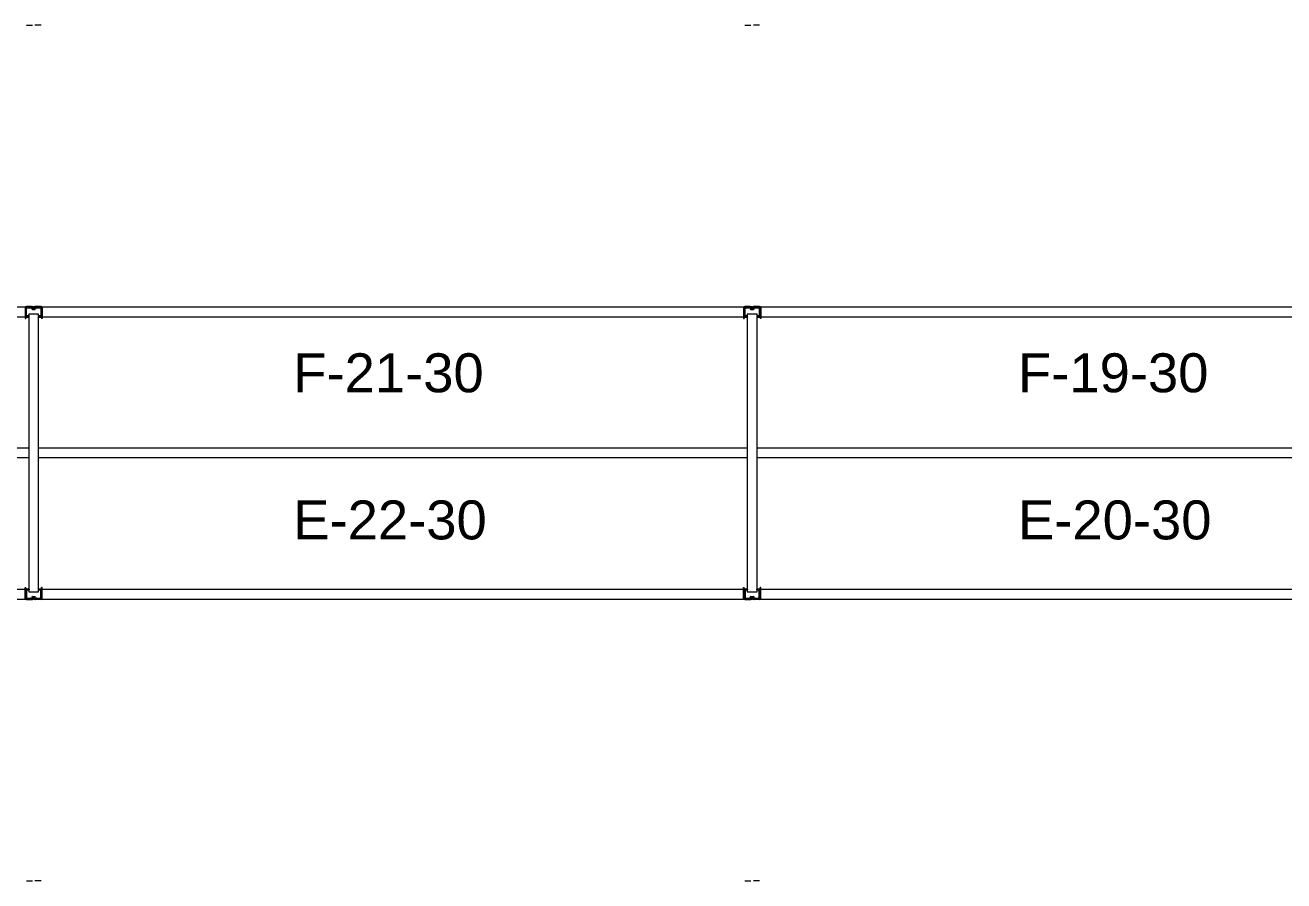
# Model space of a CAD drawing. Header units: inches. Extents: x 2743 to 10591, y -1604 to 5792.
# Drawn here: x 3122.3 to 3380.9, y -332.2 to -156.5 of the extents above; entities that cross this region are included whole.
import ezdxf

# ---------------------------------------------------------------- set-up
doc = ezdxf.new("R2010")
doc.units = ezdxf.units.IN
doc.header["$LTSCALE"] = 0.1875
doc.header["$MEASUREMENT"] = 0
for name, color, linetype, lineweight in [('22 Dimension', 7, 'Continuous', 5), ('32 Echelle', 160, 'Continuous', 15), ('33 Poutre', 30, 'Continuous', 15)]:
    doc.layers.add(name, color=color, linetype=linetype, lineweight=lineweight)
doc.styles.add('arial', font='')
doc.styles.get('arial').set_extended_font_data('Arial')

msp = doc.modelspace()

# ---------------------------------------------------------------- hatches: boundary and pattern name
at = {"layer": '32 Echelle'}
for points in [[(3123.08382, -216.52988), (3123.08382, -216.34238), (3122.89632, -216.34238)], [(3123.08382, -216.52988), (3123.08382, -216.34238), (3122.89632, -216.34238)], [(3125.08382, -216.52988), (3125.08382, -216.34238), (3125.27132, -216.34238)], [(3125.08382, -216.52988), (3125.08382, -216.34238), (3125.27132, -216.34238)], [(3270.70882, -216.52988), (3270.70882, -216.34238), (3270.52132, -216.34238)], [(3270.70882, -216.52988), (3270.70882, -216.34238), (3270.52132, -216.34238)], [(3272.70882, -216.52988), (3272.70882, -216.34238), (3272.89632, -216.34238)], [(3272.70882, -216.52988), (3272.70882, -216.34238), (3272.89632, -216.34238)], [(3123.08382, -272.15488), (3123.08382, -272.34238), (3122.89632, -272.34238)], [(3123.08382, -272.15488), (3123.08382, -272.34238), (3122.89632, -272.34238)], [(3125.08382, -272.15488), (3125.08382, -272.34238), (3125.27132, -272.34238)], [(3125.08382, -272.15488), (3125.08382, -272.34238), (3125.27132, -272.34238)], [(3270.70882, -272.15488), (3270.70882, -272.34238), (3270.52132, -272.34238)], [(3270.70882, -272.15488), (3270.70882, -272.34238), (3270.52132, -272.34238)], [(3272.70882, -272.15488), (3272.70882, -272.34238), (3272.89632, -272.34238)], [(3272.70882, -272.15488), (3272.70882, -272.34238), (3272.89632, -272.34238)]]:
    msp.add_hatch(color=256, dxfattribs=at).paths.add_polyline_path(points)

# ---------------------------------------------------------------- linework, layer by layer
at = {"layer": '22 Dimension'}
for p, q in [((3123.08382, -243.34238), (2977.45882, -243.34238)), ((3123.08382, -245.34238), (2977.45882, -245.34238)), ((3270.70882, -243.34238), (3125.08382, -243.34238)), ((3270.70882, -245.34238), (3125.08382, -245.34238)), ((3418.33382, -243.34238), (3272.70882, -243.34238)), ((3418.33382, -245.34238), (3272.70882, -245.34238))]:
    msp.add_line(p, q, dxfattribs=at)
at = {"layer": '32 Echelle', "linetype": 'Continuous', "lineweight": 25}
for p, q in [((3122.45886, -214.52613), (3122.45886, -216.15863)), ((3122.45886, -214.52613), (3122.45886, -216.15863)), ((3122.54886, -216.15863), (3122.54886, -214.52613)), ((3122.54886, -216.15863), (3122.54886, -214.52613)), ((3123.57145, -214.34238), (3122.64261, -214.34238)), ((3123.57145, -214.34238), (3122.64261, -214.34238)), ((3122.64261, -214.43238), (3123.57145, -214.43238)), ((3122.64261, -214.43238), (3123.57145, -214.43238)), ((3123.6611, -214.49872), (3123.70501, -214.64236)), ((3123.6611, -214.49872), (3123.70501, -214.64236)), ((3123.79108, -214.61604), (3123.74717, -214.47241)), ((3123.79108, -214.61604), (3123.74717, -214.47241)), ((3124.42047, -214.47241), (3124.37655, -214.61604)), ((3124.42047, -214.47241), (3124.37655, -214.61604)), ((3124.46262, -214.64236), (3124.50653, -214.49872)), ((3124.46262, -214.64236), (3124.50653, -214.49872)), ((3125.52502, -214.34238), (3124.59619, -214.34238)), ((3125.52502, -214.34238), (3124.59619, -214.34238)), ((3124.59619, -214.43238), (3125.52502, -214.43238)), ((3124.59619, -214.43238), (3125.52502, -214.43238)), ((3125.61877, -214.52613), (3125.61877, -216.15863)), ((3125.61877, -214.52613), (3125.61877, -216.15863)), ((3125.70877, -216.15863), (3125.70877, -214.52613)), ((3125.70877, -216.15863), (3125.70877, -214.52613)), ((3270.08386, -214.52613), (3270.08386, -216.15863)), ((3270.08386, -214.52613), (3270.08386, -216.15863)), ((3270.17386, -216.15863), (3270.17386, -214.52613)), ((3270.17386, -216.15863), (3270.17386, -214.52613)), ((3271.19645, -214.34238), (3270.26761, -214.34238)), ((3271.19645, -214.34238), (3270.26761, -214.34238)), ((3270.26761, -214.43238), (3271.19645, -214.43238)), ((3270.26761, -214.43238), (3271.19645, -214.43238)), ((3271.2861, -214.49872), (3271.33001, -214.64236)), ((3271.2861, -214.49872), (3271.33001, -214.64236)), ((3271.41608, -214.61604), (3271.37217, -214.47241)), ((3271.41608, -214.61604), (3271.37217, -214.47241)), ((3272.04547, -214.47241), (3272.00155, -214.61604)), ((3272.04547, -214.47241), (3272.00155, -214.61604)), ((3272.08762, -214.64236), (3272.13153, -214.49872)), ((3272.08762, -214.64236), (3272.13153, -214.49872)), ((3273.15002, -214.34238), (3272.22119, -214.34238)), ((3273.15002, -214.34238), (3272.22119, -214.34238)), ((3272.22119, -214.43238), (3273.15002, -214.43238)), ((3272.22119, -214.43238), (3273.15002, -214.43238)), ((3273.24377, -214.52613), (3273.24377, -216.15863)), ((3273.24377, -214.52613), (3273.24377, -216.15863)), ((3273.33377, -216.15863), (3273.33377, -214.52613)), ((3273.33377, -216.15863), (3273.33377, -214.52613)), ((3123.05886, -216.25238), (3122.64261, -216.25238)), ((3123.05886, -216.25238), (3122.64261, -216.25238)), ((3122.64261, -216.34238), (3123.05886, -216.34238)), ((3122.64261, -216.34238), (3123.05886, -216.34238)), ((3123.05886, -216.34238), (3123.05886, -216.25238)), ((3123.05886, -216.34238), (3123.05886, -216.25238)), ((3124.2869, -214.68238), (3123.88073, -214.68238)), ((3124.2869, -214.68238), (3123.88073, -214.68238)), ((3123.88073, -214.77238), (3124.2869, -214.77238)), ((3123.88073, -214.77238), (3124.2869, -214.77238)), ((3125.52502, -216.25238), (3125.10877, -216.25238)), ((3125.10877, -216.25238), (3125.10877, -216.34238)), ((3125.52502, -216.25238), (3125.10877, -216.25238)), ((3125.10877, -216.25238), (3125.10877, -216.34238)), ((3125.10877, -216.34238), (3125.52502, -216.34238)), ((3125.10877, -216.34238), (3125.52502, -216.34238)), ((3270.68386, -216.25238), (3270.26761, -216.25238)), ((3270.68386, -216.25238), (3270.26761, -216.25238)), ((3270.26761, -216.34238), (3270.68386, -216.34238)), ((3270.26761, -216.34238), (3270.68386, -216.34238)), ((3270.68386, -216.34238), (3270.68386, -216.25238)), ((3270.68386, -216.34238), (3270.68386, -216.25238)), ((3271.9119, -214.68238), (3271.50573, -214.68238)), ((3271.9119, -214.68238), (3271.50573, -214.68238)), ((3271.50573, -214.77238), (3271.9119, -214.77238)), ((3271.50573, -214.77238), (3271.9119, -214.77238)), ((3273.15002, -216.25238), (3272.73377, -216.25238)), ((3272.73377, -216.25238), (3272.73377, -216.34238)), ((3273.15002, -216.25238), (3272.73377, -216.25238)), ((3272.73377, -216.25238), (3272.73377, -216.34238)), ((3272.73377, -216.34238), (3273.15002, -216.34238)), ((3272.73377, -216.34238), (3273.15002, -216.34238)), ((3122.45886, -274.15863), (3122.45886, -272.52613)), ((3122.45886, -274.15863), (3122.45886, -272.52613)), ((3122.54886, -272.52613), (3122.54886, -274.15863)), ((3122.54886, -272.52613), (3122.54886, -274.15863)), ((3122.64261, -272.34238), (3123.05886, -272.34238)), ((3122.64261, -272.34238), (3123.05886, -272.34238)), ((3123.05886, -272.43238), (3122.64261, -272.43238)), ((3123.05886, -272.43238), (3122.64261, -272.43238)), ((3123.05886, -272.34238), (3123.05886, -272.43238)), ((3123.05886, -272.34238), (3123.05886, -272.43238)), ((3123.6611, -274.18604), (3123.70501, -274.04241)), ((3123.6611, -274.18604), (3123.70501, -274.04241)), ((3123.79108, -274.06872), (3123.74717, -274.21236)), ((3123.79108, -274.06872), (3123.74717, -274.21236)), ((3123.88073, -273.91238), (3124.2869, -273.91238)), ((3123.88073, -273.91238), (3124.2869, -273.91238)), ((3124.2869, -274.00238), (3123.88073, -274.00238)), ((3124.2869, -274.00238), (3123.88073, -274.00238)), ((3124.42047, -274.21236), (3124.37655, -274.06872)), ((3124.42047, -274.21236), (3124.37655, -274.06872)), ((3124.46262, -274.04241), (3124.50653, -274.18604)), ((3124.46262, -274.04241), (3124.50653, -274.18604)), ((3125.10877, -272.34238), (3125.52502, -272.34238)), ((3125.10877, -272.43238), (3125.10877, -272.34238)), ((3125.10877, -272.34238), (3125.52502, -272.34238)), ((3125.10877, -272.43238), (3125.10877, -272.34238)), ((3125.52502, -272.43238), (3125.10877, -272.43238)), ((3125.52502, -272.43238), (3125.10877, -272.43238)), ((3125.61877, -274.15863), (3125.61877, -272.52613)), ((3125.61877, -274.15863), (3125.61877, -272.52613)), ((3125.70877, -272.52613), (3125.70877, -274.15863)), ((3125.70877, -272.52613), (3125.70877, -274.15863)), ((3270.08386, -274.15863), (3270.08386, -272.52613)), ((3270.08386, -274.15863), (3270.08386, -272.52613)), ((3270.17386, -272.52613), (3270.17386, -274.15863)), ((3270.17386, -272.52613), (3270.17386, -274.15863)), ((3270.26761, -272.34238), (3270.68386, -272.34238)), ((3270.26761, -272.34238), (3270.68386, -272.34238)), ((3270.68386, -272.43238), (3270.26761, -272.43238)), ((3270.68386, -272.43238), (3270.26761, -272.43238)), ((3270.68386, -272.34238), (3270.68386, -272.43238)), ((3270.68386, -272.34238), (3270.68386, -272.43238)), ((3271.2861, -274.18604), (3271.33001, -274.04241)), ((3271.2861, -274.18604), (3271.33001, -274.04241)), ((3271.41608, -274.06872), (3271.37217, -274.21236)), ((3271.41608, -274.06872), (3271.37217, -274.21236)), ((3271.50573, -273.91238), (3271.9119, -273.91238)), ((3271.50573, -273.91238), (3271.9119, -273.91238)), ((3271.9119, -274.00238), (3271.50573, -274.00238)), ((3271.9119, -274.00238), (3271.50573, -274.00238)), ((3272.04547, -274.21236), (3272.00155, -274.06872)), ((3272.04547, -274.21236), (3272.00155, -274.06872)), ((3272.08762, -274.04241), (3272.13153, -274.18604)), ((3272.08762, -274.04241), (3272.13153, -274.18604)), ((3272.73377, -272.34238), (3273.15002, -272.34238)), ((3272.73377, -272.43238), (3272.73377, -272.34238)), ((3272.73377, -272.34238), (3273.15002, -272.34238)), ((3272.73377, -272.43238), (3272.73377, -272.34238)), ((3273.15002, -272.43238), (3272.73377, -272.43238)), ((3273.15002, -272.43238), (3272.73377, -272.43238)), ((3273.24377, -274.15863), (3273.24377, -272.52613)), ((3273.24377, -274.15863), (3273.24377, -272.52613)), ((3273.33377, -272.52613), (3273.33377, -274.15863)), ((3273.33377, -272.52613), (3273.33377, -274.15863)), ((3122.64261, -274.25238), (3123.57145, -274.25238)), ((3122.64261, -274.25238), (3123.57145, -274.25238)), ((3123.57145, -274.34238), (3122.64261, -274.34238)), ((3123.57145, -274.34238), (3122.64261, -274.34238)), ((3124.59619, -274.25238), (3125.52502, -274.25238)), ((3124.59619, -274.25238), (3125.52502, -274.25238)), ((3125.52502, -274.34238), (3124.59619, -274.34238)), ((3125.52502, -274.34238), (3124.59619, -274.34238)), ((3270.26761, -274.25238), (3271.19645, -274.25238)), ((3270.26761, -274.25238), (3271.19645, -274.25238)), ((3271.19645, -274.34238), (3270.26761, -274.34238)), ((3271.19645, -274.34238), (3270.26761, -274.34238)), ((3272.22119, -274.25238), (3273.15002, -274.25238)), ((3272.22119, -274.25238), (3273.15002, -274.25238)), ((3273.15002, -274.34238), (3272.22119, -274.34238)), ((3273.15002, -274.34238), (3272.22119, -274.34238))]:
    msp.add_line(p, q, dxfattribs=at)
at = {"layer": '32 Echelle'}
for p, q in [((3123.08382, -216.34238), (3122.89632, -216.34238)), ((3123.08382, -216.52988), (3122.89632, -216.34238)), ((3123.08382, -216.34238), (3122.89632, -216.34238)), ((3123.08382, -216.52988), (3122.89632, -216.34238)), ((3125.08382, -215.84238), (3123.08382, -215.84238)), ((3123.08382, -215.84238), (3123.08382, -272.84238)), ((3125.08382, -215.84238), (3123.08382, -215.84238)), ((3123.08382, -215.84238), (3123.08382, -272.84238)), ((3123.08382, -216.52988), (3123.08382, -216.34238)), ((3123.08382, -216.52988), (3123.08382, -216.34238)), ((3125.08382, -272.84238), (3125.08382, -215.84238)), ((3125.08382, -272.84238), (3125.08382, -215.84238)), ((3125.08382, -216.34238), (3125.27132, -216.34238)), ((3125.08382, -216.52988), (3125.08382, -216.34238)), ((3125.08382, -216.52988), (3125.27132, -216.34238)), ((3125.08382, -216.34238), (3125.27132, -216.34238)), ((3125.08382, -216.52988), (3125.08382, -216.34238)), ((3125.08382, -216.52988), (3125.27132, -216.34238)), ((3270.70882, -216.34238), (3270.52132, -216.34238)), ((3270.70882, -216.52988), (3270.52132, -216.34238)), ((3270.70882, -216.34238), (3270.52132, -216.34238)), ((3270.70882, -216.52988), (3270.52132, -216.34238)), ((3272.70882, -215.84238), (3270.70882, -215.84238)), ((3270.70882, -215.84238), (3270.70882, -272.84238)), ((3272.70882, -215.84238), (3270.70882, -215.84238)), ((3270.70882, -215.84238), (3270.70882, -272.84238)), ((3270.70882, -216.52988), (3270.70882, -216.34238)), ((3270.70882, -216.52988), (3270.70882, -216.34238)), ((3272.70882, -272.84238), (3272.70882, -215.84238)), ((3272.70882, -272.84238), (3272.70882, -215.84238)), ((3272.70882, -216.34238), (3272.89632, -216.34238)), ((3272.70882, -216.52988), (3272.70882, -216.34238)), ((3272.70882, -216.52988), (3272.89632, -216.34238)), ((3272.70882, -216.34238), (3272.89632, -216.34238)), ((3272.70882, -216.52988), (3272.70882, -216.34238)), ((3272.70882, -216.52988), (3272.89632, -216.34238)), ((3123.08382, -272.15488), (3122.89632, -272.34238)), ((3123.08382, -272.15488), (3122.89632, -272.34238)), ((3123.08382, -272.34238), (3122.89632, -272.34238)), ((3123.08382, -272.34238), (3122.89632, -272.34238)), ((3123.08382, -272.15488), (3123.08382, -272.34238)), ((3123.08382, -272.15488), (3123.08382, -272.34238)), ((3123.08382, -272.84238), (3125.08382, -272.84238)), ((3123.08382, -272.84238), (3125.08382, -272.84238)), ((3125.08382, -272.15488), (3125.08382, -272.34238)), ((3125.08382, -272.15488), (3125.27132, -272.34238)), ((3125.08382, -272.15488), (3125.08382, -272.34238)), ((3125.08382, -272.15488), (3125.27132, -272.34238)), ((3125.08382, -272.34238), (3125.27132, -272.34238)), ((3125.08382, -272.34238), (3125.27132, -272.34238)), ((3270.70882, -272.15488), (3270.52132, -272.34238)), ((3270.70882, -272.15488), (3270.52132, -272.34238)), ((3270.70882, -272.34238), (3270.52132, -272.34238)), ((3270.70882, -272.34238), (3270.52132, -272.34238)), ((3270.70882, -272.15488), (3270.70882, -272.34238)), ((3270.70882, -272.15488), (3270.70882, -272.34238)), ((3270.70882, -272.84238), (3272.70882, -272.84238)), ((3270.70882, -272.84238), (3272.70882, -272.84238)), ((3272.70882, -272.15488), (3272.70882, -272.34238)), ((3272.70882, -272.15488), (3272.89632, -272.34238)), ((3272.70882, -272.15488), (3272.70882, -272.34238)), ((3272.70882, -272.15488), (3272.89632, -272.34238)), ((3272.70882, -272.34238), (3272.89632, -272.34238)), ((3272.70882, -272.34238), (3272.89632, -272.34238))]:
    msp.add_line(p, q, dxfattribs=at)
at = {"layer": '32 Echelle', "linetype": 'Continuous', "lineweight": 25}
for centre, radius, start, end in [((3122.64261, -214.52613), 0.18375, 90, 180), ((3122.64261, -214.52613), 0.18375, 90, 180), ((3122.64261, -214.52613), 0.09375, 90, 180), ((3122.64261, -214.52613), 0.09375, 90, 180), ((3123.57145, -214.52613), 0.18375, 17, 90), ((3123.57145, -214.52613), 0.18375, 17, 90), ((3123.57145, -214.52613), 0.09375, 17, 90), ((3123.57145, -214.52613), 0.09375, 17, 90), ((3123.88073, -214.58863), 0.18375, 197, 270), ((3123.88073, -214.58863), 0.18375, 197, 270), ((3123.88073, -214.58863), 0.09375, 197, 270), ((3123.88073, -214.58863), 0.09375, 197, 270), ((3124.2869, -214.58863), 0.09375, 270, 343), ((3124.2869, -214.58863), 0.09375, 270, 343), ((3124.2869, -214.58863), 0.18375, 270, 343), ((3124.2869, -214.58863), 0.18375, 270, 343), ((3124.59619, -214.52613), 0.18375, 90, 163), ((3124.59619, -214.52613), 0.18375, 90, 163), ((3124.59619, -214.52613), 0.09375, 90, 163), ((3124.59619, -214.52613), 0.09375, 90, 163), ((3125.52502, -214.52613), 0.18375, 0, 90), ((3125.52502, -214.52613), 0.18375, 0, 90), ((3125.52502, -214.52613), 0.09375, 0, 90), ((3125.52502, -214.52613), 0.09375, 0, 90), ((3270.26761, -214.52613), 0.18375, 90, 180), ((3270.26761, -214.52613), 0.18375, 90, 180), ((3270.26761, -214.52613), 0.09375, 90, 180), ((3270.26761, -214.52613), 0.09375, 90, 180), ((3271.19645, -214.52613), 0.18375, 17, 90), ((3271.19645, -214.52613), 0.18375, 17, 90), ((3271.19645, -214.52613), 0.09375, 17, 90), ((3271.19645, -214.52613), 0.09375, 17, 90), ((3271.50573, -214.58863), 0.18375, 197, 270), ((3271.50573, -214.58863), 0.18375, 197, 270), ((3271.50573, -214.58863), 0.09375, 197, 270), ((3271.50573, -214.58863), 0.09375, 197, 270), ((3271.9119, -214.58863), 0.09375, 270, 343), ((3271.9119, -214.58863), 0.09375, 270, 343), ((3271.9119, -214.58863), 0.18375, 270, 343), ((3271.9119, -214.58863), 0.18375, 270, 343), ((3272.22119, -214.52613), 0.18375, 90, 163), ((3272.22119, -214.52613), 0.18375, 90, 163), ((3272.22119, -214.52613), 0.09375, 90, 163), ((3272.22119, -214.52613), 0.09375, 90, 163), ((3273.15002, -214.52613), 0.18375, 0, 90), ((3273.15002, -214.52613), 0.18375, 0, 90), ((3273.15002, -214.52613), 0.09375, 0, 90), ((3273.15002, -214.52613), 0.09375, 0, 90), ((3122.64261, -216.15863), 0.18375, 180, 270), ((3122.64261, -216.15863), 0.18375, 180, 270), ((3122.64261, -216.15863), 0.09375, 180, 270), ((3122.64261, -216.15863), 0.09375, 180, 270), ((3125.52502, -216.15863), 0.09375, 270, 0), ((3125.52502, -216.15863), 0.18375, 270, 0), ((3125.52502, -216.15863), 0.09375, 270, 0), ((3125.52502, -216.15863), 0.18375, 270, 0), ((3270.26761, -216.15863), 0.18375, 180, 270), ((3270.26761, -216.15863), 0.18375, 180, 270), ((3270.26761, -216.15863), 0.09375, 180, 270), ((3270.26761, -216.15863), 0.09375, 180, 270), ((3273.15002, -216.15863), 0.09375, 270, 0), ((3273.15002, -216.15863), 0.18375, 270, 0), ((3273.15002, -216.15863), 0.09375, 270, 0), ((3273.15002, -216.15863), 0.18375, 270, 0), ((3122.64261, -272.52613), 0.18375, 90, 180), ((3122.64261, -272.52613), 0.18375, 90, 180), ((3122.64261, -272.52613), 0.09375, 90, 180), ((3122.64261, -272.52613), 0.09375, 90, 180), ((3123.88073, -274.09613), 0.18375, 90, 163), ((3123.88073, -274.09613), 0.18375, 90, 163), ((3123.88073, -274.09613), 0.09375, 90, 163), ((3123.88073, -274.09613), 0.09375, 90, 163), ((3124.2869, -274.09613), 0.18375, 17, 90), ((3124.2869, -274.09613), 0.18375, 17, 90), ((3124.2869, -274.09613), 0.09375, 17, 90), ((3124.2869, -274.09613), 0.09375, 17, 90), ((3125.52502, -272.52613), 0.18375, 0, 90), ((3125.52502, -272.52613), 0.18375, 0, 90), ((3125.52502, -272.52613), 0.09375, 0, 90), ((3125.52502, -272.52613), 0.09375, 0, 90), ((3270.26761, -272.52613), 0.18375, 90, 180), ((3270.26761, -272.52613), 0.18375, 90, 180), ((3270.26761, -272.52613), 0.09375, 90, 180), ((3270.26761, -272.52613), 0.09375, 90, 180), ((3271.50573, -274.09613), 0.18375, 90, 163), ((3271.50573, -274.09613), 0.18375, 90, 163), ((3271.50573, -274.09613), 0.09375, 90, 163), ((3271.50573, -274.09613), 0.09375, 90, 163), ((3271.9119, -274.09613), 0.18375, 17, 90), ((3271.9119, -274.09613), 0.18375, 17, 90), ((3271.9119, -274.09613), 0.09375, 17, 90), ((3271.9119, -274.09613), 0.09375, 17, 90), ((3273.15002, -272.52613), 0.18375, 0, 90), ((3273.15002, -272.52613), 0.18375, 0, 90), ((3273.15002, -272.52613), 0.09375, 0, 90), ((3273.15002, -272.52613), 0.09375, 0, 90), ((3122.64261, -274.15863), 0.18375, 180, 270), ((3122.64261, -274.15863), 0.18375, 180, 270), ((3122.64261, -274.15863), 0.09375, 180, 270), ((3122.64261, -274.15863), 0.09375, 180, 270), ((3123.57145, -274.15863), 0.09375, 270, 343), ((3123.57145, -274.15863), 0.09375, 270, 343), ((3123.57145, -274.15863), 0.18375, 270, 343), ((3123.57145, -274.15863), 0.18375, 270, 343), ((3124.59619, -274.15863), 0.18375, 197, 270), ((3124.59619, -274.15863), 0.18375, 197, 270), ((3124.59619, -274.15863), 0.09375, 197, 270), ((3124.59619, -274.15863), 0.09375, 197, 270), ((3125.52502, -274.15863), 0.09375, 270, 0), ((3125.52502, -274.15863), 0.18375, 270, 0), ((3125.52502, -274.15863), 0.09375, 270, 0), ((3125.52502, -274.15863), 0.18375, 270, 0), ((3270.26761, -274.15863), 0.18375, 180, 270), ((3270.26761, -274.15863), 0.18375, 180, 270), ((3270.26761, -274.15863), 0.09375, 180, 270), ((3270.26761, -274.15863), 0.09375, 180, 270), ((3271.19645, -274.15863), 0.09375, 270, 343), ((3271.19645, -274.15863), 0.09375, 270, 343), ((3271.19645, -274.15863), 0.18375, 270, 343), ((3271.19645, -274.15863), 0.18375, 270, 343), ((3272.22119, -274.15863), 0.18375, 197, 270), ((3272.22119, -274.15863), 0.18375, 197, 270), ((3272.22119, -274.15863), 0.09375, 197, 270), ((3272.22119, -274.15863), 0.09375, 197, 270), ((3273.15002, -274.15863), 0.09375, 270, 0), ((3273.15002, -274.15863), 0.18375, 270, 0), ((3273.15002, -274.15863), 0.09375, 270, 0), ((3273.15002, -274.15863), 0.18375, 270, 0)]:
    msp.add_arc(centre, radius, start, end, dxfattribs=at)
at = {"layer": '33 Poutre'}
for p, q in [((3122.57782, -156.46138), (3123.83982, -156.46138)), ((3125.58982, -156.46138), (3124.32782, -156.46138)), ((3270.20282, -156.46138), (3271.46482, -156.46138)), ((3273.21482, -156.46138), (3271.95282, -156.46138)), ((2978.20882, -214.34238), (3122.33382, -214.34238)), ((3122.33382, -214.34238), (3122.33382, -216.34238)), ((3122.33382, -214.46738), (3122.33382, -216.72338)), ((3122.45282, -214.46738), (3122.45282, -216.72338)), ((3122.57782, -214.22338), (3123.83982, -214.22338)), ((3123.83982, -214.34238), (3122.57782, -214.34238)), ((3123.96482, -214.68238), (3123.96482, -214.46738)), ((3124.08382, -214.68238), (3124.08382, -214.46738)), ((3124.08382, -214.68238), (3124.08382, -214.46738)), ((3124.20282, -214.68238), (3124.20282, -214.46738)), ((3125.58982, -214.22338), (3124.32782, -214.22338)), ((3124.32782, -214.34238), (3125.58982, -214.34238)), ((3125.71482, -214.46738), (3125.71482, -216.72338)), ((3125.83382, -214.34238), (3269.95882, -214.34238)), ((3125.83382, -214.34238), (3125.83382, -216.34238)), ((3125.83382, -214.46738), (3125.83382, -216.72338)), ((3269.95882, -214.34238), (3269.95882, -216.34238)), ((3269.95882, -214.46738), (3269.95882, -216.72338)), ((3270.07782, -214.46738), (3270.07782, -216.72338)), ((3270.20282, -214.22338), (3271.46482, -214.22338)), ((3271.46482, -214.34238), (3270.20282, -214.34238)), ((3271.58982, -214.68238), (3271.58982, -214.46738)), ((3271.70882, -214.68238), (3271.70882, -214.46738)), ((3271.70882, -214.68238), (3271.70882, -214.46738)), ((3271.82782, -214.68238), (3271.82782, -214.46738)), ((3273.21482, -214.22338), (3271.95282, -214.22338)), ((3271.95282, -214.34238), (3273.21482, -214.34238)), ((3273.33982, -214.46738), (3273.33982, -216.72338)), ((3273.45882, -214.34238), (3417.58382, -214.34238)), ((3273.45882, -214.34238), (3273.45882, -216.34238)), ((3273.45882, -214.46738), (3273.45882, -216.72338)), ((2978.20882, -216.34238), (3122.33382, -216.34238)), ((3122.33382, -216.72338), (3122.45282, -216.72338)), ((3123.96482, -214.68238), (3124.08382, -214.68238)), ((3124.20282, -214.68238), (3124.08382, -214.68238)), ((3125.83382, -216.72338), (3125.71482, -216.72338)), ((3125.83382, -216.34238), (3269.95882, -216.34238)), ((3269.95882, -216.72338), (3270.07782, -216.72338)), ((3271.58982, -214.68238), (3271.70882, -214.68238)), ((3271.82782, -214.68238), (3271.70882, -214.68238)), ((3273.45882, -216.72338), (3273.33982, -216.72338)), ((3273.45882, -216.34238), (3417.58382, -216.34238)), ((2978.20882, -272.34238), (3122.33382, -272.34238)), ((3122.33382, -274.21738), (3122.33382, -271.96138)), ((3122.33382, -271.96138), (3122.45282, -271.96138)), ((3122.33382, -274.34238), (3122.33382, -272.34238)), ((3122.45282, -274.21738), (3122.45282, -271.96138)), ((3123.96482, -274.00238), (3123.96482, -274.21738)), ((3123.96482, -274.00238), (3124.08382, -274.00238)), ((3124.08382, -274.00238), (3124.08382, -274.21738)), ((3124.08382, -274.00238), (3124.08382, -274.21738)), ((3124.20282, -274.00238), (3124.08382, -274.00238)), ((3124.20282, -274.00238), (3124.20282, -274.21738)), ((3125.83382, -271.96138), (3125.71482, -271.96138)), ((3125.71482, -274.21738), (3125.71482, -271.96138)), ((3125.83382, -274.21738), (3125.83382, -271.96138)), ((3125.83382, -272.34238), (3269.95882, -272.34238)), ((3125.83382, -274.34238), (3125.83382, -272.34238)), ((3269.95882, -274.21738), (3269.95882, -271.96138)), ((3269.95882, -271.96138), (3270.07782, -271.96138)), ((3269.95882, -274.34238), (3269.95882, -272.34238)), ((3270.07782, -274.21738), (3270.07782, -271.96138)), ((3271.58982, -274.00238), (3271.58982, -274.21738)), ((3271.58982, -274.00238), (3271.70882, -274.00238)), ((3271.70882, -274.00238), (3271.70882, -274.21738)), ((3271.70882, -274.00238), (3271.70882, -274.21738)), ((3271.82782, -274.00238), (3271.70882, -274.00238)), ((3271.82782, -274.00238), (3271.82782, -274.21738)), ((3273.45882, -271.96138), (3273.33982, -271.96138)), ((3273.33982, -274.21738), (3273.33982, -271.96138)), ((3273.45882, -274.21738), (3273.45882, -271.96138)), ((3273.45882, -272.34238), (3417.58382, -272.34238)), ((3273.45882, -274.34238), (3273.45882, -272.34238)), ((2978.20882, -274.34238), (3122.33382, -274.34238)), ((3123.83982, -274.34238), (3122.57782, -274.34238)), ((3122.57782, -274.46138), (3123.83982, -274.46138)), ((3124.32782, -274.34238), (3125.58982, -274.34238)), ((3125.58982, -274.46138), (3124.32782, -274.46138)), ((3125.83382, -274.34238), (3269.95882, -274.34238)), ((3271.46482, -274.34238), (3270.20282, -274.34238)), ((3270.20282, -274.46138), (3271.46482, -274.46138)), ((3271.95282, -274.34238), (3273.21482, -274.34238)), ((3273.21482, -274.46138), (3271.95282, -274.46138)), ((3273.45882, -274.34238), (3417.58382, -274.34238)), ((3122.57782, -332.22338), (3123.83982, -332.22338)), ((3125.58982, -332.22338), (3124.32782, -332.22338)), ((3270.20282, -332.22338), (3271.46482, -332.22338)), ((3273.21482, -332.22338), (3271.95282, -332.22338))]:
    msp.add_line(p, q, dxfattribs=at)
for centre, radius, start, end in [((3122.57782, -214.46738), 0.244, 90, 180), ((3122.57782, -214.46738), 0.125, 90, 180), ((3123.83982, -214.46738), 0.244, 0, 90), ((3123.83982, -214.46738), 0.125, 0, 90), ((3124.32782, -214.46738), 0.244, 90, 180), ((3124.32782, -214.46738), 0.125, 90, 180), ((3125.58982, -214.46738), 0.244, 0, 90), ((3125.58982, -214.46738), 0.125, 0, 90), ((3270.20282, -214.46738), 0.244, 90, 180), ((3270.20282, -214.46738), 0.125, 90, 180), ((3271.46482, -214.46738), 0.244, 0, 90), ((3271.46482, -214.46738), 0.125, 0, 90), ((3271.95282, -214.46738), 0.244, 90, 180), ((3271.95282, -214.46738), 0.125, 90, 180), ((3273.21482, -214.46738), 0.244, 0, 90), ((3273.21482, -214.46738), 0.125, 0, 90), ((3122.57782, -274.21738), 0.244, 180, 270), ((3122.57782, -274.21738), 0.125, 180, 270), ((3123.83982, -274.21738), 0.125, 270, 0), ((3123.83982, -274.21738), 0.244, 270, 0), ((3124.32782, -274.21738), 0.244, 180, 270), ((3124.32782, -274.21738), 0.125, 180, 270), ((3125.58982, -274.21738), 0.244, 270, 0), ((3125.58982, -274.21738), 0.125, 270, 0), ((3270.20282, -274.21738), 0.244, 180, 270), ((3270.20282, -274.21738), 0.125, 180, 270), ((3271.46482, -274.21738), 0.125, 270, 0), ((3271.46482, -274.21738), 0.244, 270, 0), ((3271.95282, -274.21738), 0.244, 180, 270), ((3271.95282, -274.21738), 0.125, 180, 270), ((3273.21482, -274.21738), 0.244, 270, 0), ((3273.21482, -274.21738), 0.125, 270, 0)]:
    msp.add_arc(centre, radius, start, end, dxfattribs=at)

# ---------------------------------------------------------------- texts
at = {"layer": '22 Dimension', "char_height": 8, "attachment_point": 1, "style": 'arial'}
for s, insert in [('{\\fArial Unicode MS|b0|i0|c0|p2;\\C8;F-21-30}', (3177.42095, -223.86671)), ('{\\fArial Unicode MS|b0|i0|c0|p2;\\C8;F-19-30}', (3326.3319, -223.86671)), ('{\\fArial Unicode MS|b0|i0|c0|p2;\\C8;E-22-30}', (3177.42095, -254.09049)), ('{\\fArial Unicode MS|b0|i0|c0|p2;\\C8;E-20-30}', (3326.3319, -254.09049))]:
    msp.add_mtext_dynamic_manual_height_columns(s, width=68.8901007, gutter_width=5, heights=[0], dxfattribs=dict(at, insert=insert))

doc.saveas('drawing.dxf')
